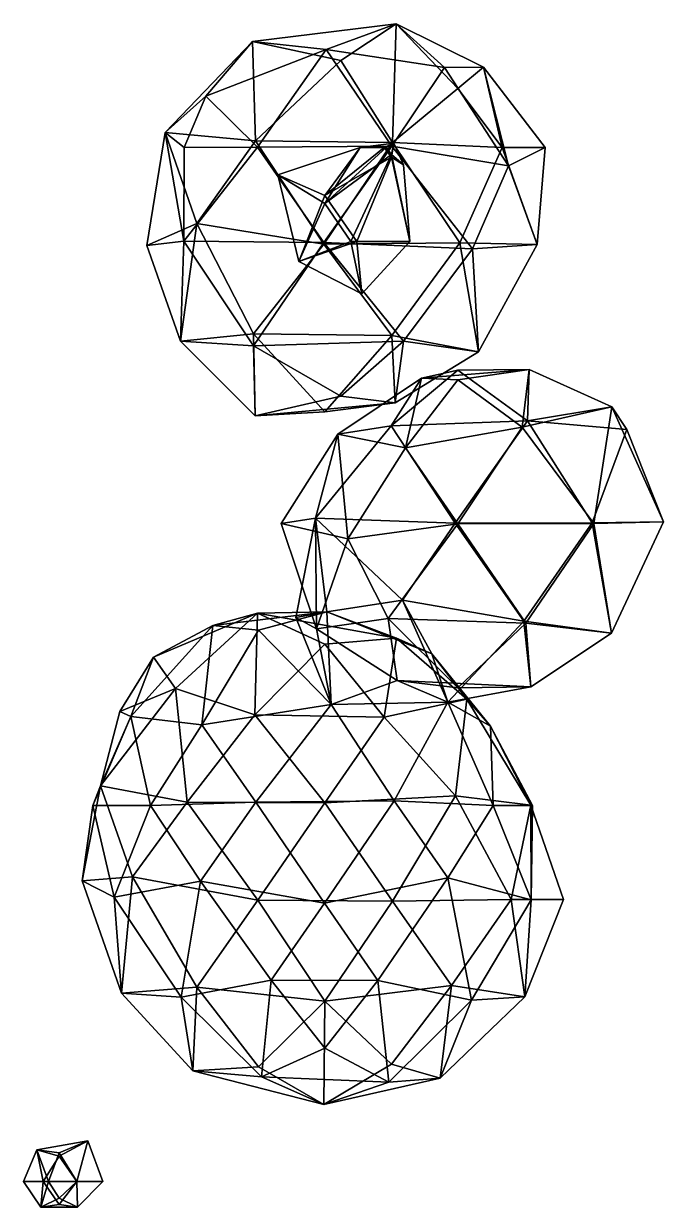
# Model space of a CAD drawing. Extents: x 290083 to 295691, y 4553739 to 4561622.
# Drawn here: x 292395.7 to 292517, y 4558937.6 to 4559162 of the extents above; entities that cross this region are included whole.
import ezdxf

# ---------------------------------------------------------------- set-up
doc = ezdxf.new("R2010")
doc.units = 0
doc.layers.add('Au_ppm_Pref_-_0_3', color=7, linetype='CONTINUOUS')

msp = doc.modelspace()

# ---------------------------------------------------------------- linework, layer by layer
at = {"layer": 'Au_ppm_Pref_-_0_3'}
for points in [[(292455.86, 4559155.04, 1791.82), (292439.13, 4559158.61, 1787.9), (292466.37, 4559162.02, 1788.19)], [(292466.37, 4559162.02, 1788.19), (292439.13, 4559158.61, 1787.9), (292453.13, 4559157.12, 1781.69)], [(292475.57, 4559153.73, 1782.88), (292466.37, 4559162.02, 1788.19), (292453.13, 4559157.12, 1781.69)], [(292466.37, 4559162.02, 1788.19), (292465.71, 4559139.47, 1792.93), (292455.86, 4559155.04, 1791.82)], [(292466.37, 4559162.02, 1788.19), (292478.07, 4559149.76, 1791.47), (292465.71, 4559139.47, 1792.93)], [(292482.93, 4559153.79, 1787.74), (292478.07, 4559149.76, 1791.47), (292466.37, 4559162.02, 1788.19)], [(292475.57, 4559153.73, 1782.88), (292482.93, 4559153.79, 1787.74), (292466.37, 4559162.02, 1788.19)], [(292430.31, 4559148.3, 1783.25), (292439.13, 4559158.61, 1787.9), (292422.58, 4559141.37, 1788.06)], [(292439.7, 4559139.8, 1792.6), (292422.58, 4559141.37, 1788.06), (292439.13, 4559158.61, 1787.9)], [(292453.13, 4559157.12, 1781.69), (292439.13, 4559158.61, 1787.9), (292430.31, 4559148.3, 1783.25)], [(292439.13, 4559158.61, 1787.9), (292455.86, 4559155.04, 1791.82), (292439.7, 4559139.8, 1792.6)], [(292430.31, 4559148.3, 1783.25), (292440.11, 4559138.6, 1779.69), (292453.13, 4559157.12, 1781.69)], [(292465.56, 4559138.83, 1779.47), (292453.13, 4559157.12, 1781.69), (292440.11, 4559138.6, 1779.69)], [(292475.57, 4559153.73, 1782.88), (292453.13, 4559157.12, 1781.69), (292465.56, 4559138.83, 1779.47)], [(292465.71, 4559139.47, 1792.93), (292439.7, 4559139.8, 1792.6), (292455.86, 4559155.04, 1791.82)], [(292487.66, 4559135.07, 1782.76), (292475.57, 4559153.73, 1782.88), (292465.56, 4559138.83, 1779.47)], [(292487.66, 4559135.07, 1782.76), (292482.93, 4559153.79, 1787.74), (292475.57, 4559153.73, 1782.88)], [(292482.93, 4559153.79, 1787.74), (292486.5, 4559138.55, 1791.71), (292478.07, 4559149.76, 1791.47)], [(292487.66, 4559135.07, 1782.76), (292494.66, 4559138.55, 1787.74), (292482.93, 4559153.79, 1787.74)], [(292482.93, 4559153.79, 1787.74), (292494.66, 4559138.55, 1787.74), (292486.5, 4559138.55, 1791.71)], [(292486.5, 4559138.55, 1791.71), (292465.71, 4559139.47, 1792.93), (292478.07, 4559149.76, 1791.47)], [(292430.31, 4559148.3, 1783.25), (292422.58, 4559141.37, 1788.06), (292426.17, 4559138.55, 1781.8)], [(292430.31, 4559148.3, 1783.25), (292426.17, 4559138.55, 1781.8), (292440.11, 4559138.6, 1779.69)], [(292428.57, 4559124.15, 1792.12), (292419.12, 4559119.98, 1787.05), (292422.58, 4559141.37, 1788.06)], [(292426.12, 4559120.78, 1781.31), (292422.58, 4559141.37, 1788.06), (292419.12, 4559119.98, 1787.05)], [(292439.7, 4559139.8, 1792.6), (292428.57, 4559124.15, 1792.12), (292422.58, 4559141.37, 1788.06)], [(292426.17, 4559138.55, 1781.8), (292422.58, 4559141.37, 1788.06), (292426.12, 4559120.78, 1781.31)], [(292440.11, 4559138.6, 1779.69), (292426.17, 4559138.55, 1781.8), (292426.12, 4559120.78, 1781.31)], [(292440.11, 4559138.6, 1779.69), (292426.12, 4559120.78, 1781.31), (292452.67, 4559120.53, 1779.14)], [(292452.66, 4559120.24, 1792.75), (292428.57, 4559124.15, 1792.12), (292439.7, 4559139.8, 1792.6)], [(292465.71, 4559139.47, 1792.93), (292452.66, 4559120.24, 1792.75), (292439.7, 4559139.8, 1792.6)], [(292465.56, 4559138.83, 1779.47), (292440.11, 4559138.6, 1779.69), (292452.67, 4559120.53, 1779.14)], [(292459.55, 4559138.55, 1758.04), (292452.87, 4559127.93, 1760.44), (292443.95, 4559133.35, 1758.04)], [(292459.55, 4559138.55, 1758.04), (292443.95, 4559133.35, 1758.04), (292452.87, 4559129.45, 1755.14)], [(292478.48, 4559120.48, 1793.23), (292452.66, 4559120.24, 1792.75), (292465.71, 4559139.47, 1792.93)], [(292465.56, 4559138.83, 1779.47), (292452.67, 4559120.53, 1779.14), (292480.83, 4559119.33, 1780.65)], [(292465.47, 4559137.23, 1758.48), (292452.87, 4559127.93, 1760.44), (292464.48, 4559138.55, 1758.51)], [(292459.55, 4559138.55, 1758.04), (292464.48, 4559138.55, 1758.51), (292452.87, 4559127.93, 1760.44)], [(292459.55, 4559138.55, 1758.04), (292452.87, 4559129.45, 1755.14), (292464.11, 4559138.55, 1757.4)], [(292465.47, 4559136.7, 1757.42), (292464.11, 4559138.55, 1757.4), (292452.87, 4559129.45, 1755.14)], [(292459.55, 4559138.55, 1758.04), (292465.96, 4559139.35, 1758.03), (292464.48, 4559138.55, 1758.51)], [(292465.96, 4559139.35, 1758.03), (292459.55, 4559138.55, 1758.04), (292464.11, 4559138.55, 1757.4)], [(292465.96, 4559139.35, 1758.03), (292464.11, 4559138.55, 1757.4), (292465.47, 4559136.7, 1757.42)], [(292465.47, 4559137.23, 1758.48), (292464.48, 4559138.55, 1758.51), (292465.96, 4559139.35, 1758.03)], [(292465.47, 4559137.23, 1758.48), (292465.96, 4559139.35, 1758.03), (292467.79, 4559135.28, 1758.04)], [(292467.79, 4559135.28, 1758.04), (292465.96, 4559139.35, 1758.03), (292465.47, 4559136.7, 1757.42)], [(292487.66, 4559135.07, 1782.76), (292465.56, 4559138.83, 1779.47), (292480.83, 4559119.33, 1780.65)], [(292478.48, 4559120.48, 1793.23), (292465.71, 4559139.47, 1792.93), (292486.5, 4559138.55, 1791.71)], [(292478.48, 4559120.48, 1793.23), (292486.5, 4559138.55, 1791.71), (292493.11, 4559120.17, 1788.01)], [(292486.5, 4559138.55, 1791.71), (292494.66, 4559138.55, 1787.74), (292493.11, 4559120.17, 1788.01)], [(292487.66, 4559135.07, 1782.76), (292493.11, 4559120.17, 1788.01), (292494.66, 4559138.55, 1787.74)], [(292465.47, 4559137.23, 1758.48), (292457.76, 4559120.74, 1760.35), (292452.87, 4559127.93, 1760.44)], [(292465.47, 4559136.7, 1757.42), (292452.87, 4559129.45, 1755.14), (292458.89, 4559120.74, 1755.2)], [(292465.47, 4559137.23, 1758.48), (292469, 4559120.74, 1758.04), (292457.76, 4559120.74, 1760.35)], [(292465.47, 4559136.7, 1757.42), (292458.89, 4559120.74, 1755.2), (292469, 4559120.74, 1758.04)], [(292465.47, 4559137.23, 1758.48), (292467.79, 4559135.28, 1758.04), (292469, 4559120.74, 1758.04)], [(292465.47, 4559136.7, 1757.42), (292469, 4559120.74, 1758.04), (292467.79, 4559135.28, 1758.04)], [(292487.66, 4559135.07, 1782.76), (292480.83, 4559119.33, 1780.65), (292493.11, 4559120.17, 1788.01)], [(292443.95, 4559133.35, 1758.04), (292452.87, 4559127.93, 1760.44), (292447.94, 4559116.91, 1757.96)], [(292443.95, 4559133.35, 1758.04), (292447.94, 4559116.91, 1757.96), (292452.87, 4559129.45, 1755.14)], [(292452.87, 4559129.45, 1755.14), (292447.94, 4559116.91, 1757.96), (292458.89, 4559120.74, 1755.2)], [(292457.76, 4559120.74, 1760.35), (292447.94, 4559116.91, 1757.96), (292452.87, 4559127.93, 1760.44)], [(292419.12, 4559119.98, 1787.05), (292428.57, 4559124.15, 1792.12), (292425.48, 4559101.83, 1788.09)], [(292439.31, 4559103.22, 1792.82), (292425.48, 4559101.83, 1788.09), (292428.57, 4559124.15, 1792.12)], [(292452.66, 4559120.24, 1792.75), (292439.31, 4559103.22, 1792.82), (292428.57, 4559124.15, 1792.12)], [(292425.48, 4559101.83, 1788.09), (292426.12, 4559120.78, 1781.31), (292419.12, 4559119.98, 1787.05)], [(292426.12, 4559120.78, 1781.31), (292425.48, 4559101.83, 1788.09), (292439.32, 4559100.97, 1781.14)], [(292426.12, 4559120.78, 1781.31), (292439.32, 4559100.97, 1781.14), (292452.67, 4559120.53, 1779.14)], [(292467.77, 4559101.83, 1780.9), (292452.67, 4559120.53, 1779.14), (292439.32, 4559100.97, 1781.14)], [(292457.76, 4559120.74, 1760.35), (292459.89, 4559110.81, 1758.04), (292447.94, 4559116.91, 1757.96)], [(292459.89, 4559110.81, 1758.04), (292458.89, 4559120.74, 1755.2), (292447.94, 4559116.91, 1757.96)], [(292478.48, 4559120.48, 1793.23), (292465.53, 4559102.93, 1793.61), (292452.66, 4559120.24, 1792.75)], [(292480.83, 4559119.33, 1780.65), (292452.67, 4559120.53, 1779.14), (292467.77, 4559101.83, 1780.9)], [(292457.76, 4559120.74, 1760.35), (292469, 4559120.74, 1758.04), (292459.89, 4559110.81, 1758.04)], [(292459.89, 4559110.81, 1758.04), (292469, 4559120.74, 1758.04), (292458.89, 4559120.74, 1755.2)], [(292478.48, 4559120.48, 1793.23), (292481.97, 4559099.79, 1787.78), (292465.53, 4559102.93, 1793.61)], [(292478.48, 4559120.48, 1793.23), (292493.11, 4559120.17, 1788.01), (292481.97, 4559099.79, 1787.78)], [(292465.53, 4559102.93, 1793.61), (292439.31, 4559103.22, 1792.82), (292452.66, 4559120.24, 1792.75)], [(292481.97, 4559099.79, 1787.78), (292480.83, 4559119.33, 1780.65), (292467.77, 4559101.83, 1780.9)], [(292481.97, 4559099.79, 1787.78), (292493.11, 4559120.17, 1788.01), (292480.83, 4559119.33, 1780.65)], [(292439.31, 4559103.22, 1792.82), (292439.61, 4559087.65, 1787.38), (292425.48, 4559101.83, 1788.09)], [(292465.53, 4559102.93, 1793.61), (292452.87, 4559088.44, 1792.56), (292439.31, 4559103.22, 1792.82)], [(292452.87, 4559088.44, 1792.56), (292439.61, 4559087.65, 1787.38), (292439.31, 4559103.22, 1792.82)], [(292465.53, 4559102.93, 1793.61), (292466.21, 4559090.12, 1787.01), (292452.87, 4559088.44, 1792.56)], [(292481.97, 4559099.79, 1787.78), (292466.21, 4559090.12, 1787.01), (292465.53, 4559102.93, 1793.61)], [(292439.61, 4559087.65, 1787.38), (292439.32, 4559100.97, 1781.14), (292425.48, 4559101.83, 1788.09)], [(292455.91, 4559091.38, 1782.46), (292467.77, 4559101.83, 1780.9), (292439.32, 4559100.97, 1781.14)], [(292439.61, 4559087.65, 1787.38), (292455.91, 4559091.38, 1782.46), (292439.32, 4559100.97, 1781.14)], [(292466.21, 4559090.12, 1787.01), (292467.77, 4559101.83, 1780.9), (292455.91, 4559091.38, 1782.46)], [(292466.21, 4559090.12, 1787.01), (292481.97, 4559099.79, 1787.78), (292467.77, 4559101.83, 1780.9)], [(292478.07, 4559096.35, 1801.81), (292471.19, 4559094.83, 1805.55), (292465.4, 4559085.78, 1799.4)], [(292478.07, 4559096.35, 1801.81), (292465.4, 4559085.78, 1799.4), (292491.3, 4559086.7, 1799.41)], [(292478.07, 4559094.48, 1808.68), (292471.19, 4559094.83, 1805.55), (292491.59, 4559096.47, 1805.55)], [(292491.59, 4559096.47, 1805.55), (292471.19, 4559094.83, 1805.55), (292478.07, 4559096.35, 1801.81)], [(292491.59, 4559096.47, 1805.55), (292490.29, 4559085.5, 1811.53), (292478.07, 4559094.48, 1808.68)], [(292491.59, 4559096.47, 1805.55), (292478.07, 4559096.35, 1801.81), (292491.3, 4559086.7, 1799.41)], [(292491.59, 4559096.47, 1805.55), (292507.25, 4559089.38, 1805.89), (292490.29, 4559085.5, 1811.53)], [(292507.25, 4559089.38, 1805.89), (292491.59, 4559096.47, 1805.55), (292491.3, 4559086.7, 1799.41)], [(292468.14, 4559081.62, 1810.87), (292455.32, 4559084.18, 1805.55), (292471.19, 4559094.83, 1805.55)], [(292471.19, 4559094.83, 1805.55), (292455.32, 4559084.18, 1805.55), (292465.4, 4559085.78, 1799.4)], [(292478.07, 4559094.48, 1808.68), (292468.14, 4559081.62, 1810.87), (292471.19, 4559094.83, 1805.55)], [(292478.07, 4559094.48, 1808.68), (292490.29, 4559085.5, 1811.53), (292468.14, 4559081.62, 1810.87)], [(292439.61, 4559087.65, 1787.38), (292466.21, 4559090.12, 1787.01), (292455.91, 4559091.38, 1782.46)], [(292452.87, 4559088.44, 1792.56), (292466.21, 4559090.12, 1787.01), (292439.61, 4559087.65, 1787.38)], [(292507.25, 4559089.38, 1805.89), (292503.87, 4559067.27, 1811.75), (292490.29, 4559085.5, 1811.53)], [(292510.13, 4559085.1, 1802.32), (292507.25, 4559089.38, 1805.89), (292491.3, 4559086.7, 1799.41)], [(292507.25, 4559089.38, 1805.89), (292517.05, 4559067.6, 1805.47), (292503.87, 4559067.27, 1811.75)], [(292507.25, 4559089.38, 1805.89), (292510.13, 4559085.1, 1802.32), (292517.05, 4559067.6, 1805.47)], [(292455.32, 4559084.18, 1805.55), (292451.06, 4559068.29, 1799.63), (292465.4, 4559085.78, 1799.4)], [(292477.59, 4559067.32, 1797.95), (292465.4, 4559085.78, 1799.4), (292451.06, 4559068.29, 1799.63)], [(292491.3, 4559086.7, 1799.41), (292465.4, 4559085.78, 1799.4), (292477.59, 4559067.32, 1797.95)], [(292468.14, 4559081.62, 1810.87), (292490.29, 4559085.5, 1811.53), (292478.1, 4559067.23, 1812.74)], [(292503.57, 4559067.38, 1799.55), (292491.3, 4559086.7, 1799.41), (292477.59, 4559067.32, 1797.95)], [(292490.29, 4559085.5, 1811.53), (292503.87, 4559067.27, 1811.75), (292478.1, 4559067.23, 1812.74)], [(292510.13, 4559085.1, 1802.32), (292491.3, 4559086.7, 1799.41), (292503.57, 4559067.38, 1799.55)], [(292510.13, 4559085.1, 1802.32), (292503.57, 4559067.38, 1799.55), (292517.05, 4559067.6, 1805.47)], [(292457.19, 4559064.37, 1810.26), (292444.58, 4559067.28, 1805.55), (292455.32, 4559084.18, 1805.55)], [(292455.32, 4559084.18, 1805.55), (292444.58, 4559067.28, 1805.55), (292451.06, 4559068.29, 1799.63)], [(292468.14, 4559081.62, 1810.87), (292457.19, 4559064.37, 1810.26), (292455.32, 4559084.18, 1805.55)], [(292457.19, 4559064.37, 1810.26), (292468.14, 4559081.62, 1810.87), (292478.1, 4559067.23, 1812.74)], [(292444.58, 4559067.28, 1805.55), (292451.25, 4559047.33, 1805.5), (292451.06, 4559068.29, 1799.63)], [(292457.19, 4559064.37, 1810.26), (292451.25, 4559047.33, 1805.5), (292444.58, 4559067.28, 1805.55)], [(292447.32, 4559049.46, 1800.98), (292453.2, 4559050.5, 1793.87), (292451.06, 4559068.29, 1799.63)], [(292447.32, 4559049.46, 1800.98), (292451.06, 4559068.29, 1799.63), (292451.25, 4559047.33, 1805.5)], [(292477.59, 4559067.32, 1797.95), (292451.06, 4559068.29, 1799.63), (292467.6, 4559052.74, 1797.52)], [(292467.6, 4559052.74, 1797.52), (292451.06, 4559068.29, 1799.63), (292453.2, 4559050.5, 1793.87)], [(292457.19, 4559064.37, 1810.26), (292478.1, 4559067.23, 1812.74), (292464.84, 4559049.24, 1811.56)], [(292478.1, 4559067.23, 1812.74), (292490.94, 4559048.38, 1811.59), (292464.84, 4559049.24, 1811.56)], [(292490.6, 4559048.73, 1799.57), (292477.59, 4559067.32, 1797.95), (292467.6, 4559052.74, 1797.52)], [(292490.6, 4559048.73, 1799.57), (292503.57, 4559067.38, 1799.55), (292477.59, 4559067.32, 1797.95)], [(292503.87, 4559067.27, 1811.75), (292490.94, 4559048.38, 1811.59), (292478.1, 4559067.23, 1812.74)], [(292507.19, 4559046.51, 1805.63), (292503.57, 4559067.38, 1799.55), (292490.6, 4559048.73, 1799.57)], [(292490.94, 4559048.38, 1811.59), (292503.87, 4559067.27, 1811.75), (292507.19, 4559046.51, 1805.63)], [(292507.19, 4559046.51, 1805.63), (292517.05, 4559067.6, 1805.47), (292503.57, 4559067.38, 1799.55)], [(292503.87, 4559067.27, 1811.75), (292517.05, 4559067.6, 1805.47), (292507.19, 4559046.51, 1805.63)], [(292457.19, 4559064.37, 1810.26), (292464.84, 4559049.24, 1811.56), (292451.25, 4559047.33, 1805.5)], [(292473.17, 4559042.54, 1793.68), (292467.6, 4559052.74, 1797.52), (292453.2, 4559050.5, 1793.87)], [(292476.19, 4559033.37, 1799.3), (292490.6, 4559048.73, 1799.57), (292467.6, 4559052.74, 1797.52)], [(292476.19, 4559033.37, 1799.3), (292467.6, 4559052.74, 1797.52), (292473.17, 4559042.54, 1793.68)], [(292431.6, 4559047.94, 1793.36), (292420.38, 4559041.96, 1787.74), (292440.07, 4559050.29, 1787.79)], [(292424.55, 4559035.97, 1784.82), (292440.07, 4559050.29, 1787.79), (292420.38, 4559041.96, 1787.74)], [(292439.56, 4559030.97, 1783.06), (292440.07, 4559050.29, 1787.79), (292424.55, 4559035.97, 1784.82)], [(292431.6, 4559047.94, 1793.36), (292453.2, 4559050.5, 1793.87), (292440.27, 4559047.08, 1798.82)], [(292453.2, 4559050.5, 1793.87), (292431.6, 4559047.94, 1793.36), (292440.07, 4559050.29, 1787.79)], [(292439.56, 4559030.97, 1783.06), (292452.87, 4559044.37, 1783.49), (292440.07, 4559050.29, 1787.79)], [(292453.2, 4559050.5, 1793.87), (292440.07, 4559050.29, 1787.79), (292466.46, 4559045.53, 1788.08)], [(292466.46, 4559045.53, 1788.08), (292440.07, 4559050.29, 1787.79), (292452.87, 4559044.37, 1783.49)], [(292440.27, 4559047.08, 1798.82), (292453.2, 4559050.5, 1793.87), (292454.04, 4559032.98, 1799.05)], [(292447.32, 4559049.46, 1800.98), (292454.04, 4559032.98, 1799.05), (292453.2, 4559050.5, 1793.87)], [(292451.25, 4559047.33, 1805.5), (292454.04, 4559032.98, 1799.05), (292447.32, 4559049.46, 1800.98)], [(292464.84, 4559049.24, 1811.56), (292466.56, 4559037.5, 1804.12), (292451.25, 4559047.33, 1805.5)], [(292473.17, 4559042.54, 1793.68), (292453.2, 4559050.5, 1793.87), (292466.46, 4559045.53, 1788.08)], [(292490.94, 4559048.38, 1811.59), (292478.07, 4559036.09, 1810.01), (292464.84, 4559049.24, 1811.56)], [(292466.56, 4559037.5, 1804.12), (292464.84, 4559049.24, 1811.56), (292478.07, 4559036.09, 1810.01)], [(292476.19, 4559033.37, 1799.3), (292491.91, 4559036.3, 1805.55), (292490.6, 4559048.73, 1799.57)], [(292491.91, 4559036.3, 1805.55), (292507.19, 4559046.51, 1805.63), (292490.6, 4559048.73, 1799.57)], [(292429.54, 4559029.12, 1797.9), (292416.03, 4559030.67, 1793.28), (292431.6, 4559047.94, 1793.36)], [(292431.6, 4559047.94, 1793.36), (292416.03, 4559030.67, 1793.28), (292420.38, 4559041.96, 1787.74)], [(292429.54, 4559029.12, 1797.9), (292431.6, 4559047.94, 1793.36), (292440.27, 4559047.08, 1798.82)], [(292454.04, 4559032.98, 1799.05), (292429.54, 4559029.12, 1797.9), (292440.27, 4559047.08, 1798.82)], [(292466.56, 4559037.5, 1804.12), (292454.04, 4559032.98, 1799.05), (292451.25, 4559047.33, 1805.5)], [(292478.07, 4559036.09, 1810.01), (292490.94, 4559048.38, 1811.59), (292491.91, 4559036.3, 1805.55)], [(292491.91, 4559036.3, 1805.55), (292490.94, 4559048.38, 1811.59), (292507.19, 4559046.51, 1805.63)], [(292464.11, 4559030.57, 1782.8), (292452.87, 4559044.37, 1783.49), (292439.56, 4559030.97, 1783.06)], [(292466.46, 4559045.53, 1788.08), (292452.87, 4559044.37, 1783.49), (292464.11, 4559030.57, 1782.8)], [(292466.46, 4559045.53, 1788.08), (292464.11, 4559030.57, 1782.8), (292479.8, 4559033.98, 1787.45)], [(292479.8, 4559033.98, 1787.45), (292473.17, 4559042.54, 1793.68), (292466.46, 4559045.53, 1788.08)], [(292416.03, 4559030.67, 1793.28), (292413.95, 4559031.65, 1787.74), (292420.38, 4559041.96, 1787.74)], [(292420.38, 4559041.96, 1787.74), (292413.95, 4559031.65, 1787.74), (292424.55, 4559035.97, 1784.82)], [(292476.19, 4559033.37, 1799.3), (292473.17, 4559042.54, 1793.68), (292484.24, 4559028.85, 1793.68)], [(292473.17, 4559042.54, 1793.68), (292479.8, 4559033.98, 1787.45), (292484.24, 4559028.85, 1793.68)], [(292476.19, 4559033.37, 1799.3), (292454.04, 4559032.98, 1799.05), (292466.56, 4559037.5, 1804.12)], [(292478.07, 4559036.09, 1810.01), (292491.91, 4559036.3, 1805.55), (292466.56, 4559037.5, 1804.12)], [(292466.56, 4559037.5, 1804.12), (292491.91, 4559036.3, 1805.55), (292476.19, 4559033.37, 1799.3)], [(292426.76, 4559014.47, 1783.13), (292424.55, 4559035.97, 1784.82), (292410.32, 4559017.56, 1786.61)], [(292424.55, 4559035.97, 1784.82), (292413.95, 4559031.65, 1787.74), (292410.32, 4559017.56, 1786.61)], [(292439.56, 4559030.97, 1783.06), (292424.55, 4559035.97, 1784.82), (292426.76, 4559014.47, 1783.13)], [(292454.04, 4559032.98, 1799.05), (292439.75, 4559014.45, 1797.9), (292429.54, 4559029.12, 1797.9)], [(292466, 4559014.69, 1797.5), (292439.75, 4559014.45, 1797.9), (292454.04, 4559032.98, 1799.05)], [(292476.19, 4559033.37, 1799.3), (292466, 4559014.69, 1797.5), (292454.04, 4559032.98, 1799.05)], [(292477.66, 4559015.66, 1783.19), (292479.8, 4559033.98, 1787.45), (292464.11, 4559030.57, 1782.8)], [(292476.19, 4559033.37, 1799.3), (292484.78, 4559013.83, 1796.84), (292466, 4559014.69, 1797.5)], [(292476.19, 4559033.37, 1799.3), (292484.24, 4559028.85, 1793.68), (292484.78, 4559013.83, 1796.84)], [(292479.8, 4559033.98, 1787.45), (292477.66, 4559015.66, 1783.19), (292491.9, 4559013.85, 1787.22)], [(292484.24, 4559028.85, 1793.68), (292479.8, 4559033.98, 1787.45), (292491.9, 4559013.85, 1787.22)], [(292408.83, 4559013.83, 1792.21), (292416.03, 4559030.67, 1793.28), (292419.82, 4559013.83, 1797.38)], [(292416.03, 4559030.67, 1793.28), (292408.83, 4559013.83, 1792.21), (292410.32, 4559017.56, 1786.61)], [(292416.03, 4559030.67, 1793.28), (292410.32, 4559017.56, 1786.61), (292413.95, 4559031.65, 1787.74)], [(292416.03, 4559030.67, 1793.28), (292429.54, 4559029.12, 1797.9), (292419.82, 4559013.83, 1797.38)], [(292452.82, 4559014.3, 1782.58), (292439.56, 4559030.97, 1783.06), (292426.76, 4559014.47, 1783.13)], [(292464.11, 4559030.57, 1782.8), (292439.56, 4559030.97, 1783.06), (292452.82, 4559014.3, 1782.58)], [(292439.75, 4559014.45, 1797.9), (292419.82, 4559013.83, 1797.38), (292429.54, 4559029.12, 1797.9)], [(292464.11, 4559030.57, 1782.8), (292452.82, 4559014.3, 1782.58), (292477.66, 4559015.66, 1783.19)], [(292484.24, 4559028.85, 1793.68), (292492.26, 4559013.83, 1793.68), (292484.78, 4559013.83, 1796.84)], [(292484.24, 4559028.85, 1793.68), (292491.9, 4559013.85, 1787.22), (292492.26, 4559013.83, 1793.68)], [(292416.36, 4559000.3, 1783.83), (292410.32, 4559017.56, 1786.61), (292406.86, 4558999.51, 1787.74)], [(292406.86, 4558999.51, 1787.74), (292410.32, 4559017.56, 1786.61), (292408.83, 4559013.83, 1792.21)], [(292426.76, 4559014.47, 1783.13), (292410.32, 4559017.56, 1786.61), (292416.36, 4559000.3, 1783.83)], [(292465.68, 4558995.7, 1782.5), (292477.66, 4559015.66, 1783.19), (292452.82, 4559014.3, 1782.58)], [(292465.68, 4558995.7, 1782.5), (292488.2, 4558996.01, 1782.96), (292477.66, 4559015.66, 1783.19)], [(292477.66, 4559015.66, 1783.19), (292488.2, 4558996.01, 1782.96), (292491.9, 4559013.85, 1787.22)], [(292408.83, 4559013.83, 1792.21), (292412.89, 4558996.41, 1793.96), (292406.86, 4558999.51, 1787.74)], [(292408.83, 4559013.83, 1792.21), (292419.82, 4559013.83, 1797.38), (292412.89, 4558996.41, 1793.96)], [(292429.27, 4558999.44, 1797.72), (292412.89, 4558996.41, 1793.96), (292419.82, 4559013.83, 1797.38)], [(292440.15, 4558995.88, 1782.1), (292426.76, 4559014.47, 1783.13), (292416.36, 4559000.3, 1783.83)], [(292429.27, 4558999.44, 1797.72), (292419.82, 4559013.83, 1797.38), (292439.75, 4559014.45, 1797.9)], [(292452.82, 4559014.3, 1782.58), (292426.76, 4559014.47, 1783.13), (292440.15, 4558995.88, 1782.1)], [(292452.77, 4558995.28, 1797.32), (292429.27, 4558999.44, 1797.72), (292439.75, 4559014.45, 1797.9)], [(292452.77, 4558995.28, 1797.32), (292439.75, 4559014.45, 1797.9), (292466, 4559014.69, 1797.5)], [(292465.68, 4558995.7, 1782.5), (292452.82, 4559014.3, 1782.58), (292440.15, 4558995.88, 1782.1)], [(292452.77, 4558995.28, 1797.32), (292466, 4559014.69, 1797.5), (292476.16, 4559000.09, 1797.36)], [(292476.16, 4559000.09, 1797.36), (292466, 4559014.69, 1797.5), (292484.78, 4559013.83, 1796.84)], [(292484.78, 4559013.83, 1796.84), (292491.97, 4558995.96, 1793.86), (292476.16, 4559000.09, 1797.36)], [(292492.26, 4559013.83, 1793.68), (292491.97, 4558995.96, 1793.86), (292484.78, 4559013.83, 1796.84)], [(292498.12, 4558996.01, 1787.74), (292491.9, 4559013.85, 1787.22), (292488.2, 4558996.01, 1782.96)], [(292498.12, 4558996.01, 1787.74), (292491.97, 4558995.96, 1793.86), (292491.9, 4559013.85, 1787.22)], [(292491.9, 4559013.85, 1787.22), (292491.97, 4558995.96, 1793.86), (292492.26, 4559013.83, 1793.68)], [(292416.36, 4559000.3, 1783.83), (292406.86, 4558999.51, 1787.74), (292414.3, 4558978.25, 1787.34)], [(292406.86, 4558999.51, 1787.74), (292412.89, 4558996.41, 1793.96), (292414.3, 4558978.25, 1787.34)], [(292429.27, 4558999.44, 1797.72), (292425.59, 4558977.5, 1794.89), (292412.89, 4558996.41, 1793.96)], [(292428.56, 4558979.39, 1782.61), (292416.36, 4559000.3, 1783.83), (292414.3, 4558978.25, 1787.34)], [(292440.15, 4558995.88, 1782.1), (292416.36, 4559000.3, 1783.83), (292428.56, 4558979.39, 1782.61)], [(292442.65, 4558980.69, 1797.67), (292425.59, 4558977.5, 1794.89), (292429.27, 4558999.44, 1797.72)], [(292452.77, 4558995.28, 1797.32), (292442.65, 4558980.69, 1797.67), (292429.27, 4558999.44, 1797.72)], [(292452.77, 4558995.28, 1797.32), (292476.16, 4559000.09, 1797.36), (292462.91, 4558980.65, 1797.59)], [(292476.16, 4559000.09, 1797.36), (292480.67, 4558976.89, 1795.03), (292462.91, 4558980.65, 1797.59)], [(292480.67, 4558976.89, 1795.03), (292476.16, 4559000.09, 1797.36), (292491.97, 4558995.96, 1793.86)], [(292425.59, 4558977.5, 1794.89), (292414.3, 4558978.25, 1787.34), (292412.89, 4558996.41, 1793.96)], [(292452.84, 4558976.73, 1782.69), (292440.15, 4558995.88, 1782.1), (292428.56, 4558979.39, 1782.61)], [(292465.68, 4558995.7, 1782.5), (292440.15, 4558995.88, 1782.1), (292452.84, 4558976.73, 1782.69)], [(292452.77, 4558995.28, 1797.32), (292462.91, 4558980.65, 1797.59), (292442.65, 4558980.69, 1797.67)], [(292465.68, 4558995.7, 1782.5), (292452.84, 4558976.73, 1782.69), (292476.89, 4558979.67, 1782.85)], [(292465.68, 4558995.7, 1782.5), (292476.89, 4558979.67, 1782.85), (292488.2, 4558996.01, 1782.96)], [(292488.2, 4558996.01, 1782.96), (292476.89, 4558979.67, 1782.85), (292490.76, 4558977.53, 1787.53)], [(292490.76, 4558977.53, 1787.53), (292480.67, 4558976.89, 1795.03), (292491.97, 4558995.96, 1793.86)], [(292498.12, 4558996.01, 1787.74), (292488.2, 4558996.01, 1782.96), (292490.76, 4558977.53, 1787.53)], [(292490.76, 4558977.53, 1787.53), (292491.97, 4558995.96, 1793.86), (292498.12, 4558996.01, 1787.74)], [(292427.81, 4558963.54, 1787.99), (292428.56, 4558979.39, 1782.61), (292414.3, 4558978.25, 1787.34)], [(292425.59, 4558977.5, 1794.89), (292442.65, 4558980.69, 1797.67), (292440.83, 4558962.38, 1793.03)], [(292427.81, 4558963.54, 1787.99), (292440.27, 4558964.27, 1783.1), (292428.56, 4558979.39, 1782.61)], [(292452.84, 4558976.73, 1782.69), (292428.56, 4558979.39, 1782.61), (292440.27, 4558964.27, 1783.1)], [(292440.83, 4558962.38, 1793.03), (292442.65, 4558980.69, 1797.67), (292452.87, 4558967.81, 1797.14)], [(292452.87, 4558967.81, 1797.14), (292442.65, 4558980.69, 1797.67), (292462.91, 4558980.65, 1797.59)], [(292476.89, 4558979.67, 1782.85), (292452.84, 4558976.73, 1782.69), (292465.47, 4558964.79, 1783.27)], [(292464.97, 4558961.39, 1793.27), (292452.87, 4558967.81, 1797.14), (292462.91, 4558980.65, 1797.59)], [(292464.97, 4558961.39, 1793.27), (292462.91, 4558980.65, 1797.59), (292480.67, 4558976.89, 1795.03)], [(292474.74, 4558962.11, 1788.15), (292476.89, 4558979.67, 1782.85), (292465.47, 4558964.79, 1783.27)], [(292476.89, 4558979.67, 1782.85), (292474.74, 4558962.11, 1788.15), (292490.76, 4558977.53, 1787.53)], [(292414.3, 4558978.25, 1787.34), (292425.59, 4558977.5, 1794.89), (292427.81, 4558963.54, 1787.99)], [(292425.59, 4558977.5, 1794.89), (292440.83, 4558962.38, 1793.03), (292427.81, 4558963.54, 1787.99)], [(292480.67, 4558976.89, 1795.03), (292474.74, 4558962.11, 1788.15), (292464.97, 4558961.39, 1793.27)], [(292480.67, 4558976.89, 1795.03), (292490.76, 4558977.53, 1787.53), (292474.74, 4558962.11, 1788.15)], [(292452.84, 4558976.73, 1782.69), (292440.27, 4558964.27, 1783.1), (292452.68, 4558957.13, 1786.99)], [(292452.68, 4558957.13, 1786.99), (292465.47, 4558964.79, 1783.27), (292452.84, 4558976.73, 1782.69)], [(292464.97, 4558961.39, 1793.27), (292440.83, 4558962.38, 1793.03), (292452.87, 4558967.81, 1797.14)], [(292452.68, 4558957.13, 1786.99), (292440.27, 4558964.27, 1783.1), (292427.81, 4558963.54, 1787.99)], [(292452.68, 4558957.13, 1786.99), (292427.81, 4558963.54, 1787.99), (292440.83, 4558962.38, 1793.03)], [(292474.74, 4558962.11, 1788.15), (292465.47, 4558964.79, 1783.27), (292452.68, 4558957.13, 1786.99)], [(292464.97, 4558961.39, 1793.27), (292452.68, 4558957.13, 1786.99), (292440.83, 4558962.38, 1793.03)], [(292474.74, 4558962.11, 1788.15), (292452.68, 4558957.13, 1786.99), (292464.97, 4558961.39, 1793.27)], [(292398.25, 4558948.54, 1781.8), (292407.91, 4558950.24, 1781.8), (292402.48, 4558947.99, 1783.61)], [(292407.91, 4558950.24, 1781.8), (292398.25, 4558948.54, 1781.8), (292402.48, 4558947.31, 1780.21)], [(292405.81, 4558942.56, 1783.37), (292402.48, 4558947.99, 1783.61), (292407.91, 4558950.24, 1781.8)], [(292407.91, 4558950.24, 1781.8), (292402.48, 4558947.31, 1780.21), (292405.79, 4558942.56, 1780.24)], [(292410.72, 4558942.56, 1781.8), (292407.91, 4558950.24, 1781.8), (292405.79, 4558942.56, 1780.24)], [(292405.81, 4558942.56, 1783.37), (292407.91, 4558950.24, 1781.8), (292410.72, 4558942.56, 1781.8)], [(292395.73, 4558942.56, 1781.8), (292398.25, 4558948.54, 1781.8), (292400.46, 4558942.56, 1782.75)], [(292398.25, 4558948.54, 1781.8), (292395.73, 4558942.56, 1781.8), (292399.42, 4558942.56, 1780.36)], [(292398.25, 4558948.54, 1781.8), (292402.48, 4558947.99, 1783.61), (292400.46, 4558942.56, 1782.75)], [(292398.25, 4558948.54, 1781.8), (292399.42, 4558942.56, 1780.36), (292402.48, 4558947.31, 1780.21)], [(292405.81, 4558942.56, 1783.37), (292400.46, 4558942.56, 1782.75), (292402.48, 4558947.99, 1783.61)], [(292402.48, 4558947.31, 1780.21), (292399.42, 4558942.56, 1780.36), (292405.79, 4558942.56, 1780.24)], [(292399, 4558937.64, 1781.8), (292395.73, 4558942.56, 1781.8), (292400.46, 4558942.56, 1782.75)], [(292395.73, 4558942.56, 1781.8), (292399, 4558937.64, 1781.8), (292399.42, 4558942.56, 1780.36)], [(292399, 4558937.64, 1781.8), (292400.46, 4558942.56, 1782.75), (292402.48, 4558939.36, 1782.86)], [(292399, 4558937.64, 1781.8), (292402.48, 4558938.18, 1780.34), (292399.42, 4558942.56, 1780.36)], [(292405.79, 4558942.56, 1780.24), (292399.42, 4558942.56, 1780.36), (292402.48, 4558938.18, 1780.34)], [(292405.81, 4558942.56, 1783.37), (292402.48, 4558939.36, 1782.86), (292400.46, 4558942.56, 1782.75)], [(292405.81, 4558942.56, 1783.37), (292405.92, 4558937.69, 1781.8), (292402.48, 4558939.36, 1782.86)], [(292405.92, 4558937.69, 1781.8), (292405.79, 4558942.56, 1780.24), (292402.48, 4558938.18, 1780.34)], [(292405.92, 4558937.69, 1781.8), (292410.72, 4558942.56, 1781.8), (292405.79, 4558942.56, 1780.24)], [(292405.81, 4558942.56, 1783.37), (292410.72, 4558942.56, 1781.8), (292405.92, 4558937.69, 1781.8)], [(292405.92, 4558937.69, 1781.8), (292399, 4558937.64, 1781.8), (292402.48, 4558939.36, 1782.86)], [(292399, 4558937.64, 1781.8), (292405.92, 4558937.69, 1781.8), (292402.48, 4558938.18, 1780.34)]]:
    msp.add_3dface(points, dxfattribs=at)

doc.saveas('drawing.dxf')
